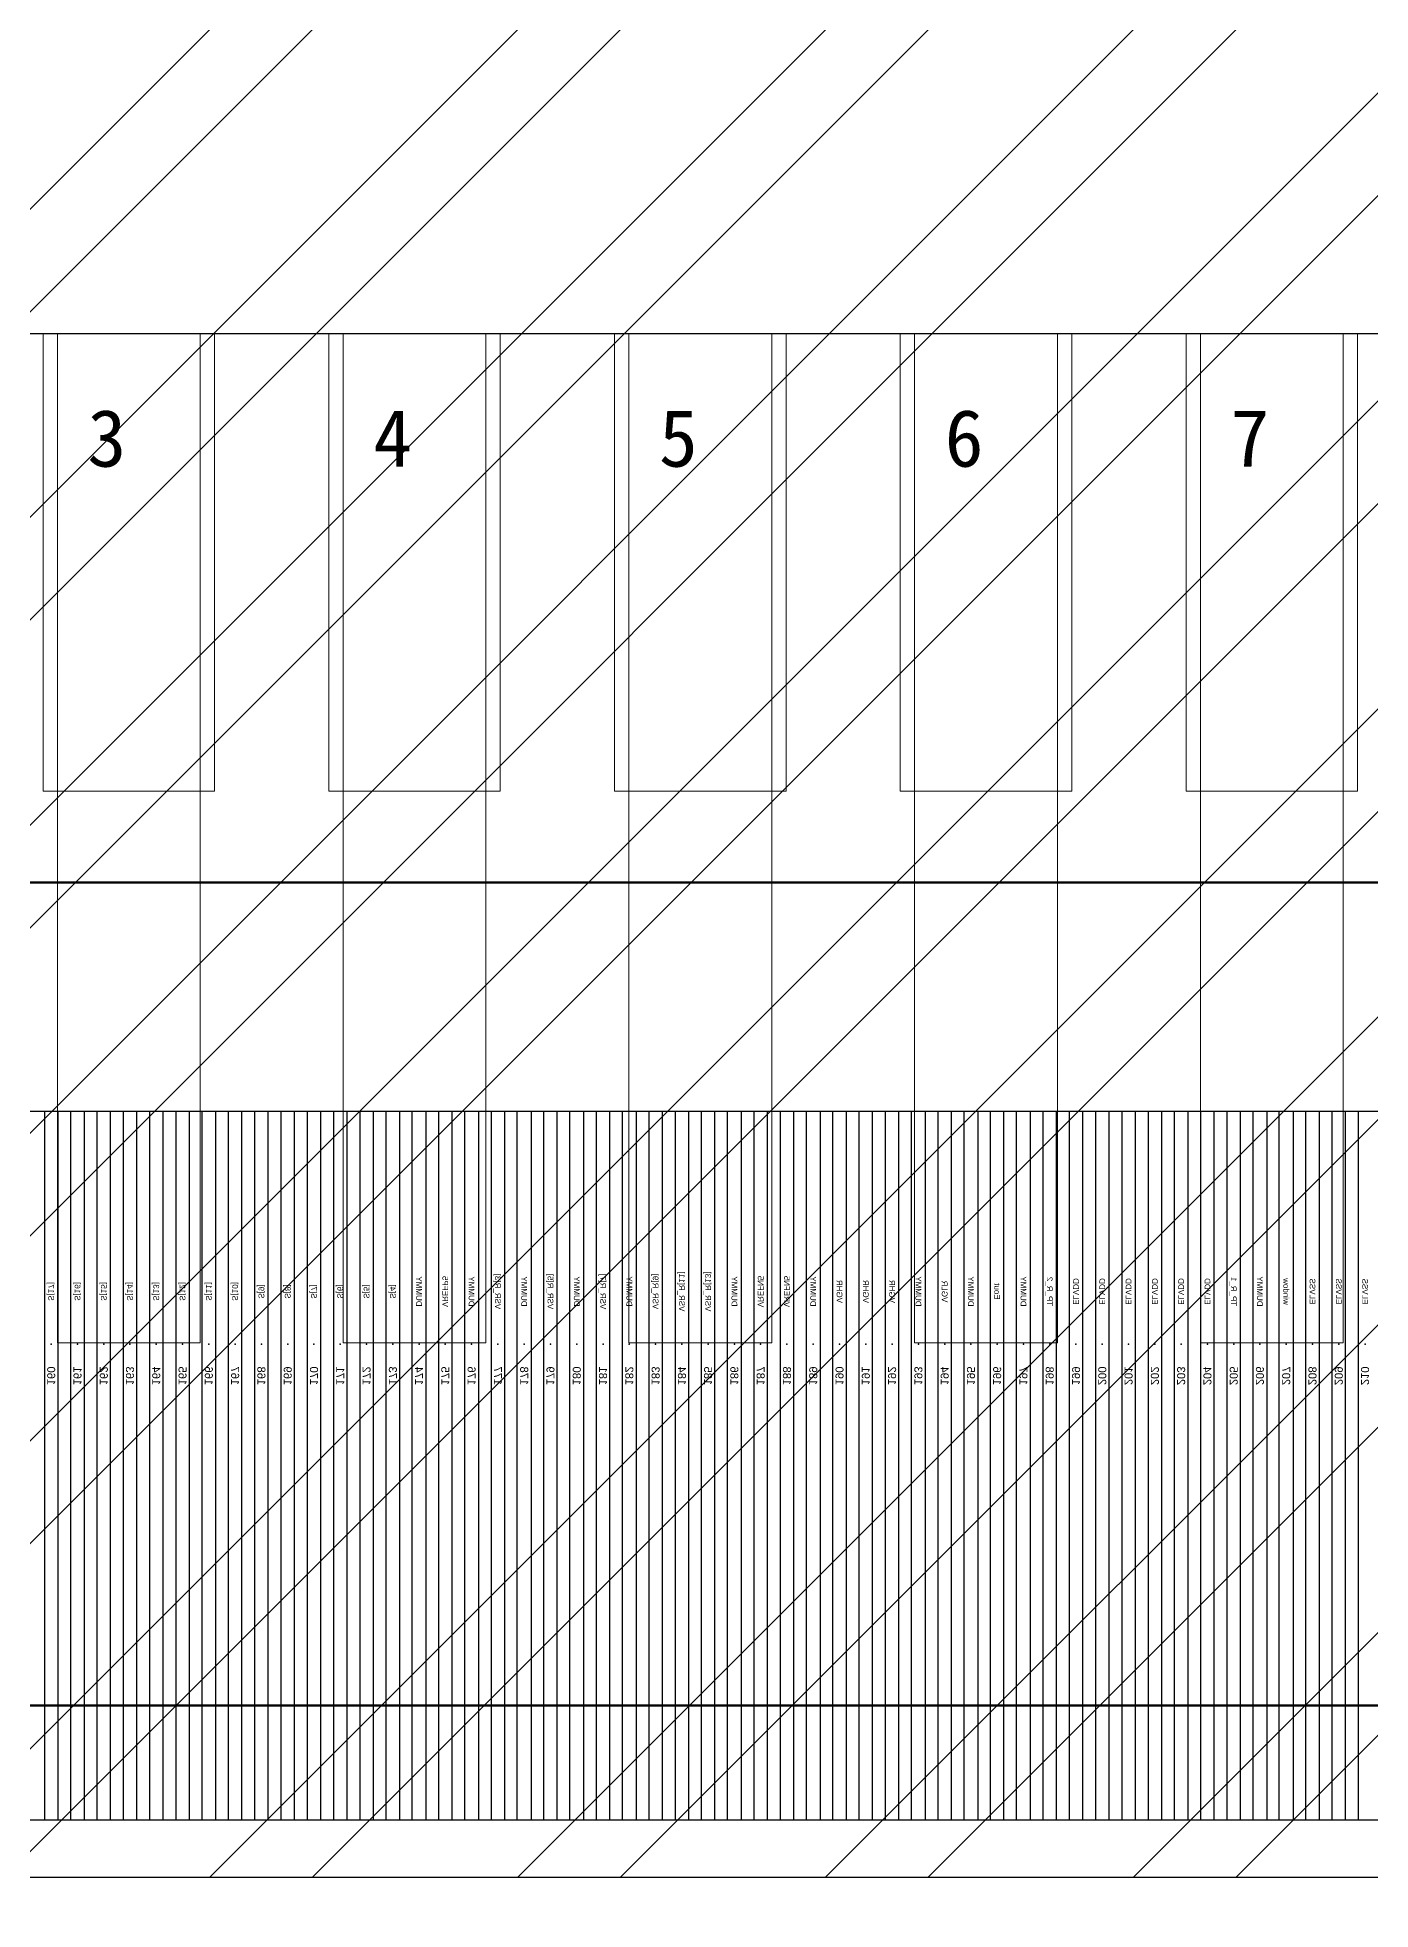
# Model space of a CAD drawing. Header units: millimetres. Extents: x 511 to 867, y 19 to 249.
# Drawn here: x 601.539 to 602.706, y 118.437 to 120.075 of the extents above; entities that cross this region are included whole.
import ezdxf
from ezdxf.enums import TextEntityAlignment as Align

# ---------------------------------------------------------------- set-up
doc = ezdxf.new("R2010")
doc.units = ezdxf.units.MM
for name, color, linetype in [('01 Copper', 3, 'Continuous'), ('03 Solder Resist', 6, 'Continuous'), ('04 Cutline', 4, 'Continuous'), ('10 Lead no', 1, 'Continuous'), ('11 Lead name', 2, 'Continuous'), ('DEF_LEADPOINT', 7, 'Continuous'), ('Layout.drawing', 5, 'Continuous'), ('标注', 3, 'Continuous')]:
    doc.layers.add(name, color=color, linetype=linetype)
doc.layers.add('TP_FPC', color=4, linetype='Continuous', lineweight=0)
doc.styles.add('MBC_Arial_Font', font='arial.ttf')
doc.styles.get("Standard").update_dxf_attribs({"font": ''})
doc.styles.get('Standard').set_extended_font_data('SimSun')

# ---------------------------------------------------------------- blocks, each defined once
blk = doc.blocks.new('1238569124')
at = {"layer": 'TP_FPC', "color": 7}
for points in [[(415.2025, 178.6877), (415.3525, 178.6877), (415.3525, 179.0877), (415.2025, 179.0877)], [(415.4525, 178.6877), (415.6025, 178.6877), (415.6025, 179.0877), (415.4525, 179.0877)], [(415.7025, 178.6877), (415.8525, 178.6877), (415.8525, 179.0877), (415.7025, 179.0877)], [(415.9525, 178.6877), (416.1025, 178.6877), (416.1025, 179.0877), (415.9525, 179.0877)], [(416.2025, 178.6877), (416.3525, 178.6877), (416.3525, 179.0877), (416.2025, 179.0877)]]:
    blk.add_lwpolyline(points, close=True, dxfattribs=at)
at = {"layer": 'TP_FPC', "color": 2}
for points in [[(415.34, 178.2051), (415.215, 178.2051), (415.215, 179.0877), (415.34, 179.0877)], [(415.34, 178.2051), (415.215, 178.2051), (415.215, 179.0877), (415.34, 179.0877)], [(415.59, 178.2051), (415.465, 178.2051), (415.465, 179.0877), (415.59, 179.0877)], [(415.59, 178.2051), (415.465, 178.2051), (415.465, 179.0877), (415.59, 179.0877)], [(415.84, 178.2051), (415.715, 178.2051), (415.715, 179.0877), (415.84, 179.0877)], [(415.84, 178.2051), (415.715, 178.2051), (415.715, 179.0877), (415.84, 179.0877)], [(416.09, 178.2051), (415.965, 178.2051), (415.965, 179.0877), (416.09, 179.0877)], [(416.09, 178.2051), (415.965, 178.2051), (415.965, 179.0877), (416.09, 179.0877)], [(416.34, 178.2051), (416.215, 178.2051), (416.215, 179.0877), (416.34, 179.0877)], [(416.34, 178.2051), (416.215, 178.2051), (416.215, 179.0877), (416.34, 179.0877)]]:
    blk.add_lwpolyline(points, close=True, dxfattribs=at)
at = {"layer": '标注'}
for s, p in [('3', (415.2413, 178.9966)), ('4', (415.4913, 178.9966)), ('5', (415.7413, 178.9966)), ('6', (415.9913, 178.9966)), ('7', (416.2413, 178.9966))]:
    blk.add_text(s, height=0.05, dxfattribs=at).set_placement(p, align=Align.MIDDLE_LEFT)
blk = doc.blocks.new('*U49', base_point=(-5.5636, 5.6843))
at = {"color": 1}
blk.add_point((-5.5636, 5.6843), dxfattribs=at)
at = {"layer": 'DEF_LEADPOINT', "color": 1, "style": 'MBC_Arial_Font', "flags": 1}
for tag, p in [('LEAD_NO', (-5.5636, 5.6882)), ('NAME', (-5.5636, 5.6849)), ('LOCATION', (-5.5636, 5.681)), ('LEADTYPE', (-5.5636, 5.6777)), ('NOTE1', (-5.5636, 5.6744)), ('NOTE2', (-5.5636, 5.6711))]:
    blk.add_attdef(tag, p, '', height=0.00221, dxfattribs=at)
blk = doc.blocks.new('*U50', base_point=(-5.5406, 5.6843))
at = {"color": 1}
blk.add_point((-5.5406, 5.6843), dxfattribs=at)
at = {"layer": 'DEF_LEADPOINT', "color": 1, "style": 'MBC_Arial_Font', "flags": 1}
for tag, p in [('LEAD_NO', (-5.5406, 5.6882)), ('NAME', (-5.5406, 5.6849)), ('LOCATION', (-5.5406, 5.681)), ('LEADTYPE', (-5.5406, 5.6777)), ('NOTE1', (-5.5406, 5.6744)), ('NOTE2', (-5.5406, 5.6711))]:
    blk.add_attdef(tag, p, '', height=0.00221, dxfattribs=at)
blk = doc.blocks.new('*U51', base_point=(-5.5176, 5.6843))
at = {"color": 1}
blk.add_point((-5.5176, 5.6843), dxfattribs=at)
at = {"layer": 'DEF_LEADPOINT', "color": 1, "style": 'MBC_Arial_Font', "flags": 1}
for tag, p in [('LEAD_NO', (-5.5176, 5.6882)), ('NAME', (-5.5176, 5.6849)), ('LOCATION', (-5.5176, 5.681)), ('LEADTYPE', (-5.5176, 5.6777)), ('NOTE1', (-5.5176, 5.6744)), ('NOTE2', (-5.5176, 5.6711))]:
    blk.add_attdef(tag, p, '', height=0.00221, dxfattribs=at)
blk = doc.blocks.new('*U52', base_point=(-5.4946, 5.6843))
at = {"color": 1}
blk.add_point((-5.4946, 5.6843), dxfattribs=at)
at = {"layer": 'DEF_LEADPOINT', "color": 1, "style": 'MBC_Arial_Font', "flags": 1}
for tag, p in [('LEAD_NO', (-5.4946, 5.6882)), ('NAME', (-5.4946, 5.6849)), ('LOCATION', (-5.4946, 5.681)), ('LEADTYPE', (-5.4946, 5.6777)), ('NOTE1', (-5.4946, 5.6744)), ('NOTE2', (-5.4946, 5.6711))]:
    blk.add_attdef(tag, p, '', height=0.00221, dxfattribs=at)
blk = doc.blocks.new('*U53', base_point=(-5.4716, 5.6843))
at = {"color": 1}
blk.add_point((-5.4716, 5.6843), dxfattribs=at)
at = {"layer": 'DEF_LEADPOINT', "color": 1, "style": 'MBC_Arial_Font', "flags": 1}
for tag, p in [('LEAD_NO', (-5.4716, 5.6882)), ('NAME', (-5.4716, 5.6849)), ('LOCATION', (-5.4716, 5.681)), ('LEADTYPE', (-5.4716, 5.6777)), ('NOTE1', (-5.4716, 5.6744)), ('NOTE2', (-5.4716, 5.6711))]:
    blk.add_attdef(tag, p, '', height=0.00221, dxfattribs=at)
blk = doc.blocks.new('*U54', base_point=(-5.4486, 5.6843))
at = {"color": 1}
blk.add_point((-5.4486, 5.6843), dxfattribs=at)
at = {"layer": 'DEF_LEADPOINT', "color": 1, "style": 'MBC_Arial_Font', "flags": 1}
for tag, p in [('LEAD_NO', (-5.4486, 5.6882)), ('NAME', (-5.4486, 5.6849)), ('LOCATION', (-5.4486, 5.681)), ('LEADTYPE', (-5.4486, 5.6777)), ('NOTE1', (-5.4486, 5.6744)), ('NOTE2', (-5.4486, 5.6711))]:
    blk.add_attdef(tag, p, '', height=0.00221, dxfattribs=at)
blk = doc.blocks.new('*U55', base_point=(-5.4256, 5.6843))
at = {"color": 1}
blk.add_point((-5.4256, 5.6843), dxfattribs=at)
at = {"layer": 'DEF_LEADPOINT', "color": 1, "style": 'MBC_Arial_Font', "flags": 1}
for tag, p in [('LEAD_NO', (-5.4256, 5.6882)), ('NAME', (-5.4256, 5.6849)), ('LOCATION', (-5.4256, 5.681)), ('LEADTYPE', (-5.4256, 5.6777)), ('NOTE1', (-5.4256, 5.6744)), ('NOTE2', (-5.4256, 5.6711))]:
    blk.add_attdef(tag, p, '', height=0.00221, dxfattribs=at)
blk = doc.blocks.new('*U56', base_point=(-5.4026, 5.6843))
at = {"color": 1}
blk.add_point((-5.4026, 5.6843), dxfattribs=at)
at = {"layer": 'DEF_LEADPOINT', "color": 1, "style": 'MBC_Arial_Font', "flags": 1}
for tag, p in [('LEAD_NO', (-5.4026, 5.6882)), ('NAME', (-5.4026, 5.6849)), ('LOCATION', (-5.4026, 5.681)), ('LEADTYPE', (-5.4026, 5.6777)), ('NOTE1', (-5.4026, 5.6744)), ('NOTE2', (-5.4026, 5.6711))]:
    blk.add_attdef(tag, p, '', height=0.00221, dxfattribs=at)
blk = doc.blocks.new('*U57', base_point=(-5.3796, 5.6843))
at = {"color": 1}
blk.add_point((-5.3796, 5.6843), dxfattribs=at)
at = {"layer": 'DEF_LEADPOINT', "color": 1, "style": 'MBC_Arial_Font', "flags": 1}
for tag, p in [('LEAD_NO', (-5.3796, 5.6882)), ('NAME', (-5.3796, 5.6849)), ('LOCATION', (-5.3796, 5.681)), ('LEADTYPE', (-5.3796, 5.6777)), ('NOTE1', (-5.3796, 5.6744)), ('NOTE2', (-5.3796, 5.6711))]:
    blk.add_attdef(tag, p, '', height=0.00221, dxfattribs=at)
blk = doc.blocks.new('*U58', base_point=(-5.3566, 5.6843))
at = {"color": 1}
blk.add_point((-5.3566, 5.6843), dxfattribs=at)
at = {"layer": 'DEF_LEADPOINT', "color": 1, "style": 'MBC_Arial_Font', "flags": 1}
for tag, p in [('LEAD_NO', (-5.3566, 5.6882)), ('NAME', (-5.3566, 5.6849)), ('LOCATION', (-5.3566, 5.681)), ('LEADTYPE', (-5.3566, 5.6777)), ('NOTE1', (-5.3566, 5.6744)), ('NOTE2', (-5.3566, 5.6711))]:
    blk.add_attdef(tag, p, '', height=0.00221, dxfattribs=at)
blk = doc.blocks.new('*U59', base_point=(-5.3336, 5.6843))
at = {"color": 1}
blk.add_point((-5.3336, 5.6843), dxfattribs=at)
at = {"layer": 'DEF_LEADPOINT', "color": 1, "style": 'MBC_Arial_Font', "flags": 1}
for tag, p in [('LEAD_NO', (-5.3336, 5.6882)), ('NAME', (-5.3336, 5.6849)), ('LOCATION', (-5.3336, 5.681)), ('LEADTYPE', (-5.3336, 5.6777)), ('NOTE1', (-5.3336, 5.6744)), ('NOTE2', (-5.3336, 5.6711))]:
    blk.add_attdef(tag, p, '', height=0.00221, dxfattribs=at)
blk = doc.blocks.new('*U60', base_point=(-5.3107, 5.6843))
at = {"color": 1}
blk.add_point((-5.3107, 5.6843), dxfattribs=at)
at = {"layer": 'DEF_LEADPOINT', "color": 1, "style": 'MBC_Arial_Font', "flags": 1}
for tag, p in [('LEAD_NO', (-5.3107, 5.6882)), ('NAME', (-5.3107, 5.6849)), ('LOCATION', (-5.3107, 5.681)), ('LEADTYPE', (-5.3107, 5.6777)), ('NOTE1', (-5.3107, 5.6744)), ('NOTE2', (-5.3107, 5.6711))]:
    blk.add_attdef(tag, p, '', height=0.00221, dxfattribs=at)
blk = doc.blocks.new('*U61', base_point=(-5.2877, 5.6843))
at = {"color": 1}
blk.add_point((-5.2877, 5.6843), dxfattribs=at)
at = {"layer": 'DEF_LEADPOINT', "color": 1, "style": 'MBC_Arial_Font', "flags": 1}
for tag, p in [('LEAD_NO', (-5.2877, 5.6882)), ('NAME', (-5.2877, 5.6849)), ('LOCATION', (-5.2877, 5.681)), ('LEADTYPE', (-5.2877, 5.6777)), ('NOTE1', (-5.2877, 5.6744)), ('NOTE2', (-5.2877, 5.6711))]:
    blk.add_attdef(tag, p, '', height=0.00221, dxfattribs=at)
blk = doc.blocks.new('*U62', base_point=(-5.2647, 5.6843))
at = {"color": 1}
blk.add_point((-5.2647, 5.6843), dxfattribs=at)
at = {"layer": 'DEF_LEADPOINT', "color": 1, "style": 'MBC_Arial_Font', "flags": 1}
for tag, p in [('LEAD_NO', (-5.2647, 5.6882)), ('NAME', (-5.2647, 5.6849)), ('LOCATION', (-5.2647, 5.681)), ('LEADTYPE', (-5.2647, 5.6777)), ('NOTE1', (-5.2647, 5.6744)), ('NOTE2', (-5.2647, 5.6711))]:
    blk.add_attdef(tag, p, '', height=0.00221, dxfattribs=at)
blk = doc.blocks.new('*U63', base_point=(-5.2417, 5.6843))
at = {"color": 1}
blk.add_point((-5.2417, 5.6843), dxfattribs=at)
at = {"layer": 'DEF_LEADPOINT', "color": 1, "style": 'MBC_Arial_Font', "flags": 1}
for tag, p in [('LEAD_NO', (-5.2417, 5.6882)), ('NAME', (-5.2417, 5.6849)), ('LOCATION', (-5.2417, 5.681)), ('LEADTYPE', (-5.2417, 5.6777)), ('NOTE1', (-5.2417, 5.6744)), ('NOTE2', (-5.2417, 5.6711))]:
    blk.add_attdef(tag, p, '', height=0.00221, dxfattribs=at)
blk = doc.blocks.new('*U64', base_point=(-5.2187, 5.6843))
at = {"color": 1}
blk.add_point((-5.2187, 5.6843), dxfattribs=at)
at = {"layer": 'DEF_LEADPOINT', "color": 1, "style": 'MBC_Arial_Font', "flags": 1}
for tag, p in [('LEAD_NO', (-5.2187, 5.6882)), ('NAME', (-5.2187, 5.6849)), ('LOCATION', (-5.2187, 5.681)), ('LEADTYPE', (-5.2187, 5.6777)), ('NOTE1', (-5.2187, 5.6744)), ('NOTE2', (-5.2187, 5.6711))]:
    blk.add_attdef(tag, p, '', height=0.00221, dxfattribs=at)
blk = doc.blocks.new('*U65', base_point=(-5.1957, 5.6843))
at = {"color": 1}
blk.add_point((-5.1957, 5.6843), dxfattribs=at)
at = {"layer": 'DEF_LEADPOINT', "color": 1, "style": 'MBC_Arial_Font', "flags": 1}
for tag, p in [('LEAD_NO', (-5.1957, 5.6882)), ('NAME', (-5.1957, 5.6849)), ('LOCATION', (-5.1957, 5.681)), ('LEADTYPE', (-5.1957, 5.6777)), ('NOTE1', (-5.1957, 5.6744)), ('NOTE2', (-5.1957, 5.6711))]:
    blk.add_attdef(tag, p, '', height=0.00221, dxfattribs=at)
blk = doc.blocks.new('*U66', base_point=(-5.1727, 5.6843))
at = {"color": 1}
blk.add_point((-5.1727, 5.6843), dxfattribs=at)
at = {"layer": 'DEF_LEADPOINT', "color": 1, "style": 'MBC_Arial_Font', "flags": 1}
for tag, p in [('LEAD_NO', (-5.1727, 5.6882)), ('NAME', (-5.1727, 5.6849)), ('LOCATION', (-5.1727, 5.681)), ('LEADTYPE', (-5.1727, 5.6777)), ('NOTE1', (-5.1727, 5.6744)), ('NOTE2', (-5.1727, 5.6711))]:
    blk.add_attdef(tag, p, '', height=0.00221, dxfattribs=at)
blk = doc.blocks.new('*U67', base_point=(-5.1497, 5.6843))
at = {"color": 1}
blk.add_point((-5.1497, 5.6843), dxfattribs=at)
at = {"layer": 'DEF_LEADPOINT', "color": 1, "style": 'MBC_Arial_Font', "flags": 1}
for tag, p in [('LEAD_NO', (-5.1497, 5.6882)), ('NAME', (-5.1497, 5.6849)), ('LOCATION', (-5.1497, 5.681)), ('LEADTYPE', (-5.1497, 5.6777)), ('NOTE1', (-5.1497, 5.6744)), ('NOTE2', (-5.1497, 5.6711))]:
    blk.add_attdef(tag, p, '', height=0.00221, dxfattribs=at)
blk = doc.blocks.new('*U68', base_point=(-5.1267, 5.6843))
at = {"color": 1}
blk.add_point((-5.1267, 5.6843), dxfattribs=at)
at = {"layer": 'DEF_LEADPOINT', "color": 1, "style": 'MBC_Arial_Font', "flags": 1}
for tag, p in [('LEAD_NO', (-5.1267, 5.6882)), ('NAME', (-5.1267, 5.6849)), ('LOCATION', (-5.1267, 5.681)), ('LEADTYPE', (-5.1267, 5.6777)), ('NOTE1', (-5.1267, 5.6744)), ('NOTE2', (-5.1267, 5.6711))]:
    blk.add_attdef(tag, p, '', height=0.00221, dxfattribs=at)
blk = doc.blocks.new('*U69', base_point=(-5.1037, 5.6843))
at = {"color": 1}
blk.add_point((-5.1037, 5.6843), dxfattribs=at)
at = {"layer": 'DEF_LEADPOINT', "color": 1, "style": 'MBC_Arial_Font', "flags": 1}
for tag, p in [('LEAD_NO', (-5.1037, 5.6882)), ('NAME', (-5.1037, 5.6849)), ('LOCATION', (-5.1037, 5.681)), ('LEADTYPE', (-5.1037, 5.6777)), ('NOTE1', (-5.1037, 5.6744)), ('NOTE2', (-5.1037, 5.6711))]:
    blk.add_attdef(tag, p, '', height=0.00221, dxfattribs=at)
blk = doc.blocks.new('*U70', base_point=(-5.0808, 5.6843))
at = {"color": 1}
blk.add_point((-5.0808, 5.6843), dxfattribs=at)
at = {"layer": 'DEF_LEADPOINT', "color": 1, "style": 'MBC_Arial_Font', "flags": 1}
for tag, p in [('LEAD_NO', (-5.0808, 5.6882)), ('NAME', (-5.0808, 5.6849)), ('LOCATION', (-5.0808, 5.681)), ('LEADTYPE', (-5.0808, 5.6777)), ('NOTE1', (-5.0808, 5.6744)), ('NOTE2', (-5.0808, 5.6711))]:
    blk.add_attdef(tag, p, '', height=0.00221, dxfattribs=at)
blk = doc.blocks.new('*U71', base_point=(-5.0578, 5.6843))
at = {"color": 1}
blk.add_point((-5.0578, 5.6843), dxfattribs=at)
at = {"layer": 'DEF_LEADPOINT', "color": 1, "style": 'MBC_Arial_Font', "flags": 1}
for tag, p in [('LEAD_NO', (-5.0578, 5.6882)), ('NAME', (-5.0578, 5.6849)), ('LOCATION', (-5.0578, 5.681)), ('LEADTYPE', (-5.0578, 5.6777)), ('NOTE1', (-5.0578, 5.6744)), ('NOTE2', (-5.0578, 5.6711))]:
    blk.add_attdef(tag, p, '', height=0.00221, dxfattribs=at)
blk = doc.blocks.new('*U72', base_point=(-5.0348, 5.6843))
at = {"color": 1}
blk.add_point((-5.0348, 5.6843), dxfattribs=at)
at = {"layer": 'DEF_LEADPOINT', "color": 1, "style": 'MBC_Arial_Font', "flags": 1}
for tag, p in [('LEAD_NO', (-5.0348, 5.6882)), ('NAME', (-5.0348, 5.6849)), ('LOCATION', (-5.0348, 5.681)), ('LEADTYPE', (-5.0348, 5.6777)), ('NOTE1', (-5.0348, 5.6744)), ('NOTE2', (-5.0348, 5.6711))]:
    blk.add_attdef(tag, p, '', height=0.00221, dxfattribs=at)
blk = doc.blocks.new('*U73', base_point=(-5.0118, 5.6843))
at = {"color": 1}
blk.add_point((-5.0118, 5.6843), dxfattribs=at)
at = {"layer": 'DEF_LEADPOINT', "color": 1, "style": 'MBC_Arial_Font', "flags": 1}
for tag, p in [('LEAD_NO', (-5.0118, 5.6882)), ('NAME', (-5.0118, 5.6849)), ('LOCATION', (-5.0118, 5.681)), ('LEADTYPE', (-5.0118, 5.6777)), ('NOTE1', (-5.0118, 5.6744)), ('NOTE2', (-5.0118, 5.6711))]:
    blk.add_attdef(tag, p, '', height=0.00221, dxfattribs=at)
blk = doc.blocks.new('*U74', base_point=(-4.9888, 5.6843))
at = {"color": 1}
blk.add_point((-4.9888, 5.6843), dxfattribs=at)
at = {"layer": 'DEF_LEADPOINT', "color": 1, "style": 'MBC_Arial_Font', "flags": 1}
for tag, p in [('LEAD_NO', (-4.9888, 5.6882)), ('NAME', (-4.9888, 5.6849)), ('LOCATION', (-4.9888, 5.681)), ('LEADTYPE', (-4.9888, 5.6777)), ('NOTE1', (-4.9888, 5.6744)), ('NOTE2', (-4.9888, 5.6711))]:
    blk.add_attdef(tag, p, '', height=0.00221, dxfattribs=at)
blk = doc.blocks.new('*U75', base_point=(-4.9658, 5.6843))
at = {"color": 1}
blk.add_point((-4.9658, 5.6843), dxfattribs=at)
at = {"layer": 'DEF_LEADPOINT', "color": 1, "style": 'MBC_Arial_Font', "flags": 1}
for tag, p in [('LEAD_NO', (-4.9658, 5.6882)), ('NAME', (-4.9658, 5.6849)), ('LOCATION', (-4.9658, 5.681)), ('LEADTYPE', (-4.9658, 5.6777)), ('NOTE1', (-4.9658, 5.6744)), ('NOTE2', (-4.9658, 5.6711))]:
    blk.add_attdef(tag, p, '', height=0.00221, dxfattribs=at)
blk = doc.blocks.new('*U76', base_point=(-4.9428, 5.6843))
at = {"color": 1}
blk.add_point((-4.9428, 5.6843), dxfattribs=at)
at = {"layer": 'DEF_LEADPOINT', "color": 1, "style": 'MBC_Arial_Font', "flags": 1}
for tag, p in [('LEAD_NO', (-4.9428, 5.6882)), ('NAME', (-4.9428, 5.6849)), ('LOCATION', (-4.9428, 5.681)), ('LEADTYPE', (-4.9428, 5.6777)), ('NOTE1', (-4.9428, 5.6744)), ('NOTE2', (-4.9428, 5.6711))]:
    blk.add_attdef(tag, p, '', height=0.00221, dxfattribs=at)
blk = doc.blocks.new('*U77', base_point=(-4.9198, 5.6843))
at = {"color": 1}
blk.add_point((-4.9198, 5.6843), dxfattribs=at)
at = {"layer": 'DEF_LEADPOINT', "color": 1, "style": 'MBC_Arial_Font', "flags": 1}
for tag, p in [('LEAD_NO', (-4.9198, 5.6882)), ('NAME', (-4.9198, 5.6849)), ('LOCATION', (-4.9198, 5.681)), ('LEADTYPE', (-4.9198, 5.6777)), ('NOTE1', (-4.9198, 5.6744)), ('NOTE2', (-4.9198, 5.6711))]:
    blk.add_attdef(tag, p, '', height=0.00221, dxfattribs=at)
blk = doc.blocks.new('*U78', base_point=(-4.8968, 5.6843))
at = {"color": 1}
blk.add_point((-4.8968, 5.6843), dxfattribs=at)
at = {"layer": 'DEF_LEADPOINT', "color": 1, "style": 'MBC_Arial_Font', "flags": 1}
for tag, p in [('LEAD_NO', (-4.8968, 5.6882)), ('NAME', (-4.8968, 5.6849)), ('LOCATION', (-4.8968, 5.681)), ('LEADTYPE', (-4.8968, 5.6777)), ('NOTE1', (-4.8968, 5.6744)), ('NOTE2', (-4.8968, 5.6711))]:
    blk.add_attdef(tag, p, '', height=0.00221, dxfattribs=at)
blk = doc.blocks.new('*U79', base_point=(-4.8738, 5.6843))
at = {"color": 1}
blk.add_point((-4.8738, 5.6843), dxfattribs=at)
at = {"layer": 'DEF_LEADPOINT', "color": 1, "style": 'MBC_Arial_Font', "flags": 1}
for tag, p in [('LEAD_NO', (-4.8738, 5.6882)), ('NAME', (-4.8738, 5.6849)), ('LOCATION', (-4.8738, 5.681)), ('LEADTYPE', (-4.8738, 5.6777)), ('NOTE1', (-4.8738, 5.6744)), ('NOTE2', (-4.8738, 5.6711))]:
    blk.add_attdef(tag, p, '', height=0.00221, dxfattribs=at)
blk = doc.blocks.new('*U80', base_point=(-4.8508, 5.6843))
at = {"color": 1}
blk.add_point((-4.8508, 5.6843), dxfattribs=at)
at = {"layer": 'DEF_LEADPOINT', "color": 1, "style": 'MBC_Arial_Font', "flags": 1}
for tag, p in [('LEAD_NO', (-4.8508, 5.6882)), ('NAME', (-4.8508, 5.6849)), ('LOCATION', (-4.8508, 5.681)), ('LEADTYPE', (-4.8508, 5.6777)), ('NOTE1', (-4.8508, 5.6744)), ('NOTE2', (-4.8508, 5.6711))]:
    blk.add_attdef(tag, p, '', height=0.00221, dxfattribs=at)
blk = doc.blocks.new('*U81', base_point=(-4.8279, 5.6843))
at = {"color": 1}
blk.add_point((-4.8279, 5.6843), dxfattribs=at)
at = {"layer": 'DEF_LEADPOINT', "color": 1, "style": 'MBC_Arial_Font', "flags": 1}
for tag, p in [('LEAD_NO', (-4.8279, 5.6882)), ('NAME', (-4.8279, 5.6849)), ('LOCATION', (-4.8279, 5.681)), ('LEADTYPE', (-4.8279, 5.6777)), ('NOTE1', (-4.8279, 5.6744)), ('NOTE2', (-4.8279, 5.6711))]:
    blk.add_attdef(tag, p, '', height=0.00221, dxfattribs=at)
blk = doc.blocks.new('*U82', base_point=(-4.8049, 5.6843))
at = {"color": 1}
blk.add_point((-4.8049, 5.6843), dxfattribs=at)
at = {"layer": 'DEF_LEADPOINT', "color": 1, "style": 'MBC_Arial_Font', "flags": 1}
for tag, p in [('LEAD_NO', (-4.8049, 5.6882)), ('NAME', (-4.8049, 5.6849)), ('LOCATION', (-4.8049, 5.681)), ('LEADTYPE', (-4.8049, 5.6777)), ('NOTE1', (-4.8049, 5.6744)), ('NOTE2', (-4.8049, 5.6711))]:
    blk.add_attdef(tag, p, '', height=0.00221, dxfattribs=at)
blk = doc.blocks.new('*U83', base_point=(-4.7819, 5.6843))
at = {"color": 1}
blk.add_point((-4.7819, 5.6843), dxfattribs=at)
at = {"layer": 'DEF_LEADPOINT', "color": 1, "style": 'MBC_Arial_Font', "flags": 1}
for tag, p in [('LEAD_NO', (-4.7819, 5.6882)), ('NAME', (-4.7819, 5.6849)), ('LOCATION', (-4.7819, 5.681)), ('LEADTYPE', (-4.7819, 5.6777)), ('NOTE1', (-4.7819, 5.6744)), ('NOTE2', (-4.7819, 5.6711))]:
    blk.add_attdef(tag, p, '', height=0.00221, dxfattribs=at)
blk = doc.blocks.new('*U84', base_point=(-4.7589, 5.6843))
at = {"color": 1}
blk.add_point((-4.7589, 5.6843), dxfattribs=at)
at = {"layer": 'DEF_LEADPOINT', "color": 1, "style": 'MBC_Arial_Font', "flags": 1}
for tag, p in [('LEAD_NO', (-4.7589, 5.6882)), ('NAME', (-4.7589, 5.6849)), ('LOCATION', (-4.7589, 5.681)), ('LEADTYPE', (-4.7589, 5.6777)), ('NOTE1', (-4.7589, 5.6744)), ('NOTE2', (-4.7589, 5.6711))]:
    blk.add_attdef(tag, p, '', height=0.00221, dxfattribs=at)
blk = doc.blocks.new('*U85', base_point=(-4.7359, 5.6843))
at = {"color": 1}
blk.add_point((-4.7359, 5.6843), dxfattribs=at)
at = {"layer": 'DEF_LEADPOINT', "color": 1, "style": 'MBC_Arial_Font', "flags": 1}
for tag, p in [('LEAD_NO', (-4.7359, 5.6882)), ('NAME', (-4.7359, 5.6849)), ('LOCATION', (-4.7359, 5.681)), ('LEADTYPE', (-4.7359, 5.6777)), ('NOTE1', (-4.7359, 5.6744)), ('NOTE2', (-4.7359, 5.6711))]:
    blk.add_attdef(tag, p, '', height=0.00221, dxfattribs=at)
blk = doc.blocks.new('*U86', base_point=(-4.7129, 5.6843))
at = {"color": 1}
blk.add_point((-4.7129, 5.6843), dxfattribs=at)
at = {"layer": 'DEF_LEADPOINT', "color": 1, "style": 'MBC_Arial_Font', "flags": 1}
for tag, p in [('LEAD_NO', (-4.7129, 5.6882)), ('NAME', (-4.7129, 5.6849)), ('LOCATION', (-4.7129, 5.681)), ('LEADTYPE', (-4.7129, 5.6777)), ('NOTE1', (-4.7129, 5.6744)), ('NOTE2', (-4.7129, 5.6711))]:
    blk.add_attdef(tag, p, '', height=0.00221, dxfattribs=at)
blk = doc.blocks.new('*U87', base_point=(-4.6899, 5.6843))
at = {"color": 1}
blk.add_point((-4.6899, 5.6843), dxfattribs=at)
at = {"layer": 'DEF_LEADPOINT', "color": 1, "style": 'MBC_Arial_Font', "flags": 1}
for tag, p in [('LEAD_NO', (-4.6899, 5.6882)), ('NAME', (-4.6899, 5.6849)), ('LOCATION', (-4.6899, 5.681)), ('LEADTYPE', (-4.6899, 5.6777)), ('NOTE1', (-4.6899, 5.6744)), ('NOTE2', (-4.6899, 5.6711))]:
    blk.add_attdef(tag, p, '', height=0.00221, dxfattribs=at)
blk = doc.blocks.new('*U88', base_point=(-4.6669, 5.6843))
at = {"color": 1}
blk.add_point((-4.6669, 5.6843), dxfattribs=at)
at = {"layer": 'DEF_LEADPOINT', "color": 1, "style": 'MBC_Arial_Font', "flags": 1}
for tag, p in [('LEAD_NO', (-4.6669, 5.6882)), ('NAME', (-4.6669, 5.6849)), ('LOCATION', (-4.6669, 5.681)), ('LEADTYPE', (-4.6669, 5.6777)), ('NOTE1', (-4.6669, 5.6744)), ('NOTE2', (-4.6669, 5.6711))]:
    blk.add_attdef(tag, p, '', height=0.00221, dxfattribs=at)
blk = doc.blocks.new('*U89', base_point=(-4.6439, 5.6843))
at = {"color": 1}
blk.add_point((-4.6439, 5.6843), dxfattribs=at)
at = {"layer": 'DEF_LEADPOINT', "color": 1, "style": 'MBC_Arial_Font', "flags": 1}
for tag, p in [('LEAD_NO', (-4.6439, 5.6882)), ('NAME', (-4.6439, 5.6849)), ('LOCATION', (-4.6439, 5.681)), ('LEADTYPE', (-4.6439, 5.6777)), ('NOTE1', (-4.6439, 5.6744)), ('NOTE2', (-4.6439, 5.6711))]:
    blk.add_attdef(tag, p, '', height=0.00221, dxfattribs=at)
blk = doc.blocks.new('*U90', base_point=(-4.6209, 5.6843))
at = {"color": 1}
blk.add_point((-4.6209, 5.6843), dxfattribs=at)
at = {"layer": 'DEF_LEADPOINT', "color": 1, "style": 'MBC_Arial_Font', "flags": 1}
for tag, p in [('LEAD_NO', (-4.6209, 5.6882)), ('NAME', (-4.6209, 5.6849)), ('LOCATION', (-4.6209, 5.681)), ('LEADTYPE', (-4.6209, 5.6777)), ('NOTE1', (-4.6209, 5.6744)), ('NOTE2', (-4.6209, 5.6711))]:
    blk.add_attdef(tag, p, '', height=0.00221, dxfattribs=at)
blk = doc.blocks.new('*U91', base_point=(-4.5979, 5.6843))
at = {"color": 1}
blk.add_point((-4.5979, 5.6843), dxfattribs=at)
at = {"layer": 'DEF_LEADPOINT', "color": 1, "style": 'MBC_Arial_Font', "flags": 1}
for tag, p in [('LEAD_NO', (-4.5979, 5.6882)), ('NAME', (-4.5979, 5.6849)), ('LOCATION', (-4.5979, 5.681)), ('LEADTYPE', (-4.5979, 5.6777)), ('NOTE1', (-4.5979, 5.6744)), ('NOTE2', (-4.5979, 5.6711))]:
    blk.add_attdef(tag, p, '', height=0.00221, dxfattribs=at)
blk = doc.blocks.new('*U92', base_point=(-4.575, 5.6843))
at = {"color": 1}
blk.add_point((-4.575, 5.6843), dxfattribs=at)
at = {"layer": 'DEF_LEADPOINT', "color": 1, "style": 'MBC_Arial_Font', "flags": 1}
for tag, p in [('LEAD_NO', (-4.575, 5.6882)), ('NAME', (-4.575, 5.6849)), ('LOCATION', (-4.575, 5.681)), ('LEADTYPE', (-4.575, 5.6777)), ('NOTE1', (-4.575, 5.6744)), ('NOTE2', (-4.575, 5.6711))]:
    blk.add_attdef(tag, p, '', height=0.00221, dxfattribs=at)
blk = doc.blocks.new('*U93', base_point=(-4.552, 5.6843))
at = {"color": 1}
blk.add_point((-4.552, 5.6843), dxfattribs=at)
at = {"layer": 'DEF_LEADPOINT', "color": 1, "style": 'MBC_Arial_Font', "flags": 1}
for tag, p in [('LEAD_NO', (-4.552, 5.6882)), ('NAME', (-4.552, 5.6849)), ('LOCATION', (-4.552, 5.681)), ('LEADTYPE', (-4.552, 5.6777)), ('NOTE1', (-4.552, 5.6744)), ('NOTE2', (-4.552, 5.6711))]:
    blk.add_attdef(tag, p, '', height=0.00221, dxfattribs=at)
blk = doc.blocks.new('*U94', base_point=(-4.529, 5.6843))
at = {"color": 1}
blk.add_point((-4.529, 5.6843), dxfattribs=at)
at = {"layer": 'DEF_LEADPOINT', "color": 1, "style": 'MBC_Arial_Font', "flags": 1}
for tag, p in [('LEAD_NO', (-4.529, 5.6882)), ('NAME', (-4.529, 5.6849)), ('LOCATION', (-4.529, 5.681)), ('LEADTYPE', (-4.529, 5.6777)), ('NOTE1', (-4.529, 5.6744)), ('NOTE2', (-4.529, 5.6711))]:
    blk.add_attdef(tag, p, '', height=0.00221, dxfattribs=at)
blk = doc.blocks.new('*U95', base_point=(-4.506, 5.6843))
at = {"color": 1}
blk.add_point((-4.506, 5.6843), dxfattribs=at)
at = {"layer": 'DEF_LEADPOINT', "color": 1, "style": 'MBC_Arial_Font', "flags": 1}
for tag, p in [('LEAD_NO', (-4.506, 5.6882)), ('NAME', (-4.506, 5.6849)), ('LOCATION', (-4.506, 5.681)), ('LEADTYPE', (-4.506, 5.6777)), ('NOTE1', (-4.506, 5.6744)), ('NOTE2', (-4.506, 5.6711))]:
    blk.add_attdef(tag, p, '', height=0.00221, dxfattribs=at)
blk = doc.blocks.new('*U96', base_point=(-4.483, 5.6843))
at = {"color": 1}
blk.add_point((-4.483, 5.6843), dxfattribs=at)
at = {"layer": 'DEF_LEADPOINT', "color": 1, "style": 'MBC_Arial_Font', "flags": 1}
for tag, p in [('LEAD_NO', (-4.483, 5.6882)), ('NAME', (-4.483, 5.6849)), ('LOCATION', (-4.483, 5.681)), ('LEADTYPE', (-4.483, 5.6777)), ('NOTE1', (-4.483, 5.6744)), ('NOTE2', (-4.483, 5.6711))]:
    blk.add_attdef(tag, p, '', height=0.00221, dxfattribs=at)
blk = doc.blocks.new('*U97', base_point=(-4.46, 5.6843))
at = {"color": 1}
blk.add_point((-4.46, 5.6843), dxfattribs=at)
at = {"layer": 'DEF_LEADPOINT', "color": 1, "style": 'MBC_Arial_Font', "flags": 1}
for tag, p in [('LEAD_NO', (-4.46, 5.6882)), ('NAME', (-4.46, 5.6849)), ('LOCATION', (-4.46, 5.681)), ('LEADTYPE', (-4.46, 5.6777)), ('NOTE1', (-4.46, 5.6744)), ('NOTE2', (-4.46, 5.6711))]:
    blk.add_attdef(tag, p, '', height=0.00221, dxfattribs=at)
blk = doc.blocks.new('*U98', base_point=(-4.437, 5.6843))
at = {"color": 1}
blk.add_point((-4.437, 5.6843), dxfattribs=at)
at = {"layer": 'DEF_LEADPOINT', "color": 1, "style": 'MBC_Arial_Font', "flags": 1}
for tag, p in [('LEAD_NO', (-4.437, 5.6882)), ('NAME', (-4.437, 5.6849)), ('LOCATION', (-4.437, 5.681)), ('LEADTYPE', (-4.437, 5.6777)), ('NOTE1', (-4.437, 5.6744)), ('NOTE2', (-4.437, 5.6711))]:
    blk.add_attdef(tag, p, '', height=0.00221, dxfattribs=at)
blk = doc.blocks.new('*U99', base_point=(-4.414, 5.6843))
at = {"color": 1}
blk.add_point((-4.414, 5.6843), dxfattribs=at)
at = {"layer": 'DEF_LEADPOINT', "color": 1, "style": 'MBC_Arial_Font', "flags": 1}
for tag, p in [('LEAD_NO', (-4.414, 5.6882)), ('NAME', (-4.414, 5.6849)), ('LOCATION', (-4.414, 5.681)), ('LEADTYPE', (-4.414, 5.6777)), ('NOTE1', (-4.414, 5.6744)), ('NOTE2', (-4.414, 5.6711))]:
    blk.add_attdef(tag, p, '', height=0.00221, dxfattribs=at)
blk = doc.blocks.new('444444')
blk.add_lwpolyline([(177.8608, 271.0388, 0.309673), (178.1802, 271.505), (178.1802, 271.9392, 0.296598), (178.0612, 272.122), (176.5675, 272.7846, -0.065321), (176.4786, 272.8388), (185.1927, 272.8388, -0.065321), (185.1038, 272.7846), (183.6101, 272.122, 0.296598), (183.4912, 271.9392), (183.4912, 271.0388)], format="xyb", close=True)
at = {"layer": '01 Copper'}
for p, q in [((182.0367, 273.4588), (182.0367, 272.8388)), ((182.0487, 272.8388), (182.0487, 273.4588)), ((182.0597, 273.4588), (182.0597, 272.8388)), ((182.0717, 272.8388), (182.0717, 273.4588)), ((182.0827, 273.4588), (182.0827, 272.8388)), ((182.0947, 272.8388), (182.0947, 273.4588)), ((182.1056, 273.4588), (182.1056, 272.8388)), ((182.1176, 272.8388), (182.1176, 273.4588)), ((182.1286, 273.4588), (182.1286, 272.8388)), ((182.1406, 272.8388), (182.1406, 273.4588)), ((182.1516, 273.4588), (182.1516, 272.8388)), ((182.1636, 272.8388), (182.1636, 273.4588)), ((182.1746, 273.4588), (182.1746, 272.8388)), ((182.1866, 272.8388), (182.1866, 273.4588)), ((182.1976, 273.4588), (182.1976, 272.8388)), ((182.2096, 272.8388), (182.2096, 273.4588)), ((182.2206, 273.4588), (182.2206, 272.8388)), ((182.2326, 272.8388), (182.2326, 273.4588)), ((182.2436, 273.4588), (182.2436, 272.8388)), ((182.2556, 272.8388), (182.2556, 273.4588)), ((182.2666, 273.4588), (182.2666, 272.8388)), ((182.2786, 272.8388), (182.2786, 273.4588)), ((182.2896, 273.4588), (182.2896, 272.8388)), ((182.3016, 272.8388), (182.3016, 273.4588)), ((182.3126, 273.4588), (182.3126, 272.8388)), ((182.3246, 272.8388), (182.3246, 273.4588)), ((182.3356, 273.4588), (182.3356, 272.8388)), ((182.3476, 272.8388), (182.3476, 273.4588)), ((182.3585, 272.8388), (182.3585, 273.4588)), ((182.3705, 273.4588), (182.3705, 272.8388)), ((182.3815, 273.4588), (182.3815, 272.8388)), ((182.3935, 272.8388), (182.3935, 273.4588)), ((182.4045, 272.8388), (182.4045, 273.4588)), ((182.4165, 273.4588), (182.4165, 272.8388)), ((182.4275, 273.4588), (182.4275, 272.8388)), ((182.4395, 272.8388), (182.4395, 273.4588)), ((182.4505, 272.8388), (182.4505, 273.4588)), ((182.4625, 273.4588), (182.4625, 272.8388)), ((182.4735, 273.4588), (182.4735, 272.8388)), ((182.4855, 272.8388), (182.4855, 273.4588)), ((182.4965, 272.8388), (182.4965, 273.4588)), ((182.5085, 273.4588), (182.5085, 272.8388)), ((182.5195, 273.4588), (182.5195, 272.8388)), ((182.5315, 272.8388), (182.5315, 273.4588)), ((182.5425, 272.8388), (182.5425, 273.4588)), ((182.5545, 273.4588), (182.5545, 272.8388)), ((182.5655, 273.4588), (182.5655, 272.8388)), ((182.5775, 272.8388), (182.5775, 273.4588)), ((182.5885, 273.4588), (182.5885, 272.8388)), ((182.6005, 272.8388), (182.6005, 273.4588)), ((182.6114, 273.4588), (182.6114, 272.8388)), ((182.6234, 272.8388), (182.6234, 273.4588)), ((182.6344, 272.8388), (182.6344, 273.4588)), ((182.6464, 273.4588), (182.6464, 272.8388)), ((182.6574, 273.4588), (182.6574, 272.8388)), ((182.6924, 272.8388), (182.6924, 273.4588)), ((182.7034, 272.8388), (182.7034, 273.4588)), ((182.7154, 273.4588), (182.7154, 272.8388)), ((182.7264, 273.4588), (182.7264, 272.8388)), ((182.7844, 272.8388), (182.7844, 273.4588)), ((182.7954, 272.8388), (182.7954, 273.4588)), ((182.8074, 273.4588), (182.8074, 272.8388)), ((182.8184, 273.4588), (182.8184, 272.8388)), ((182.8304, 272.8388), (182.8304, 273.4588)), ((182.8414, 272.8388), (182.8414, 273.4588)), ((182.8534, 273.4588), (182.8534, 272.8388)), ((182.8643, 273.4588), (182.8643, 272.8388)), ((182.8763, 272.8388), (182.8763, 273.4588)), ((182.8873, 272.8388), (182.8873, 273.4588)), ((182.8993, 273.4588), (182.8993, 272.8388)), ((182.9103, 273.4588), (182.9103, 272.8388)), ((182.9223, 272.8388), (182.9223, 273.4588)), ((182.9333, 273.4588), (182.9333, 272.8388)), ((183.0603, 272.8388), (183.0603, 273.4588)), ((183.0713, 273.4588), (183.0713, 272.8388)), ((183.0833, 272.8388), (183.0833, 273.4588)), ((183.1402, 273.4588), (183.1402, 272.8388))]:
    blk.add_line(p, q, dxfattribs=at)
for points in [[(182.6694, 272.8388), (182.6694, 273.4588)], [(182.6804, 273.4588), (182.6804, 272.8388)], [(182.7384, 272.8388), (182.7384, 273.4588)], [(182.7494, 273.4588), (182.7494, 272.8388)], [(182.7614, 272.8388), (182.7614, 273.4588)], [(182.7724, 273.4588), (182.7724, 272.8388)], [(182.9453, 272.8388), (182.9453, 273.4588)], [(182.9563, 273.4588), (182.9563, 272.8388)], [(182.9683, 272.8388), (182.9683, 273.4588)], [(182.9793, 273.4588), (182.9793, 272.8388)], [(182.9913, 272.8388), (182.9913, 273.4588)], [(183.0023, 273.4588), (183.0023, 272.8388)], [(183.0143, 272.8388), (183.0143, 273.4588)], [(183.0253, 273.4588), (183.0253, 272.8388)], [(183.0373, 272.8388), (183.0373, 273.4588)], [(183.0483, 273.4588), (183.0483, 272.8388)], [(183.0942, 272.8388), (183.0942, 273.4588)], [(183.1062, 273.4588), (183.1062, 272.8388)], [(183.1172, 272.8388), (183.1172, 273.4588)], [(183.1292, 273.4588), (183.1292, 272.8388)], [(183.1522, 272.8388), (183.1522, 273.4588)], [(183.1632, 273.4588), (183.1632, 272.8388)], [(183.1752, 272.8388), (183.1752, 273.4588)], [(183.1862, 273.4588), (183.1862, 272.8388)]]:
    blk.add_lwpolyline(points, dxfattribs=at)
at = {"layer": '03 Solder Resist'}
blk.add_line((176.4786, 272.8388), (185.1927, 272.8388), dxfattribs=at)
at = {"layer": '04 Cutline'}
blk.add_lwpolyline([(178.0612, 272.122), (176.5675, 272.7846, -0.296598), (176.3297, 273.1502), (176.3297, 273.3588, -0.414214), (176.4297, 273.4588), (185.2417, 273.4588, -0.414214), (185.3417, 273.3588), (185.3417, 273.1502, -0.296598), (185.1038, 272.7846), (183.6101, 272.122, 0.296598)], format="xyb", dxfattribs=at)
at = {"layer": 'DEF_LEADPOINT', "color": 1, "xscale": -1}
for name, p in [('*U99', (182.0427, 273.255)), ('*U98', (182.0657, 273.255)), ('*U97', (182.0887, 273.255)), ('*U96', (182.1116, 273.255)), ('*U95', (182.1346, 273.255)), ('*U94', (182.1576, 273.255)), ('*U93', (182.1806, 273.255)), ('*U92', (182.2036, 273.255)), ('*U91', (182.2266, 273.255)), ('*U90', (182.2496, 273.255)), ('*U89', (182.2726, 273.255)), ('*U88', (182.2956, 273.255)), ('*U87', (182.3186, 273.255)), ('*U86', (182.3416, 273.255)), ('*U85', (182.3645, 273.255)), ('*U84', (182.3875, 273.255)), ('*U83', (182.4105, 273.255)), ('*U82', (182.4335, 273.255)), ('*U81', (182.4565, 273.255)), ('*U80', (182.4795, 273.255)), ('*U79', (182.5025, 273.255)), ('*U78', (182.5255, 273.255)), ('*U77', (182.5485, 273.255)), ('*U76', (182.5715, 273.255)), ('*U75', (182.5945, 273.255)), ('*U74', (182.6174, 273.255)), ('*U73', (182.6404, 273.255)), ('*U72', (182.6634, 273.255)), ('*U71', (182.6864, 273.255)), ('*U70', (182.7094, 273.255)), ('*U69', (182.7324, 273.255)), ('*U68', (182.7554, 273.255)), ('*U67', (182.7784, 273.255)), ('*U66', (182.8014, 273.255)), ('*U65', (182.8244, 273.255)), ('*U64', (182.8474, 273.255)), ('*U63', (182.8703, 273.255)), ('*U62', (182.8933, 273.255)), ('*U61', (182.9163, 273.255)), ('*U60', (182.9393, 273.255)), ('*U59', (182.9623, 273.255)), ('*U58', (182.9853, 273.255)), ('*U57', (183.0083, 273.255)), ('*U56', (183.0313, 273.255)), ('*U55', (183.0543, 273.255)), ('*U54', (183.0773, 273.255)), ('*U53', (183.1002, 273.255)), ('*U52', (183.1232, 273.255)), ('*U51', (183.1462, 273.255)), ('*U50', (183.1692, 273.255)), ('*U49', (183.1922, 273.255))]:
    blk.add_blockref(name, p, dxfattribs=at)
at = {"layer": '10 Lead no', "style": 'MBC_Arial_Font', "text_generation_flag": 2}
for s, p in [('160', (182.0427, 273.2273)), ('161', (182.0657, 273.2273)), ('162', (182.0887, 273.2273)), ('163', (182.1116, 273.2273)), ('164', (182.1346, 273.2273)), ('165', (182.1576, 273.2273)), ('166', (182.1806, 273.2273)), ('167', (182.2036, 273.2273)), ('168', (182.2266, 273.2273)), ('169', (182.2496, 273.2273)), ('170', (182.2726, 273.2273)), ('171', (182.2956, 273.2273)), ('172', (182.3186, 273.2273)), ('173', (182.3416, 273.2273)), ('174', (182.3645, 273.2273)), ('175', (182.3875, 273.2273)), ('176', (182.4105, 273.2273)), ('177', (182.4335, 273.2273)), ('178', (182.4565, 273.2273)), ('179', (182.4795, 273.2273)), ('180', (182.5025, 273.2273)), ('181', (182.5255, 273.2273)), ('182', (182.5485, 273.2273)), ('183', (182.5715, 273.2273)), ('184', (182.5945, 273.2273)), ('185', (182.6174, 273.2273)), ('186', (182.6404, 273.2273)), ('187', (182.6634, 273.2273)), ('188', (182.6864, 273.2273)), ('189', (182.7094, 273.2273)), ('190', (182.7324, 273.2273)), ('191', (182.7554, 273.2273)), ('192', (182.7784, 273.2273)), ('193', (182.8014, 273.2273)), ('194', (182.8244, 273.2273)), ('195', (182.8474, 273.2273)), ('196', (182.8703, 273.2273)), ('197', (182.8933, 273.2273)), ('198', (182.9163, 273.2273)), ('199', (182.9393, 273.2273)), ('200', (182.9623, 273.2273)), ('201', (182.9853, 273.2273)), ('202', (183.0083, 273.2273)), ('203', (183.0313, 273.2273)), ('204', (183.0543, 273.2273)), ('205', (183.0773, 273.2273)), ('206', (183.1002, 273.2273)), ('207', (183.1232, 273.2273)), ('208', (183.1462, 273.2273)), ('209', (183.1692, 273.2273)), ('210', (183.1922, 273.2273))]:
    blk.add_text(s, height=0.007, rotation=270, dxfattribs=at).set_placement(p, align=Align.MIDDLE_CENTER)
at = {"layer": '11 Lead name', "style": 'MBC_Arial_Font', "text_generation_flag": 2}
for s, p in [('DUMMY', (182.3645, 273.3011)), ('VREFP5', (182.3875, 273.3011)), ('DUMMY', (182.4105, 273.3011)), ('VSR_R[3]', (182.4335, 273.3011)), ('DUMMY', (182.4565, 273.3011)), ('VSR_R[5]', (182.4795, 273.3011)), ('DUMMY', (182.5025, 273.3011)), ('VSR_R[7]', (182.5255, 273.3011)), ('DUMMY', (182.5485, 273.3011)), ('VSR_R[9]', (182.5715, 273.3011)), ('VSR_R[11]', (182.5945, 273.3011)), ('VSR_R[13]', (182.6174, 273.3011)), ('DUMMY', (182.6404, 273.3011)), ('VREFN5', (182.6634, 273.3011)), ('VREFN5', (182.6864, 273.3011)), ('DUMMY', (182.7094, 273.3011)), ('DUMMY', (182.8014, 273.3011)), ('DUMMY', (182.8474, 273.3011)), ('DUMMY', (182.8933, 273.3011)), ('TP_R_2', (182.9163, 273.3011)), ('ELVDD', (182.9393, 273.3011)), ('ELVDD', (182.9623, 273.3011)), ('ELVDD', (182.9853, 273.3011)), ('ELVDD', (183.0083, 273.3011)), ('ELVDD', (183.0313, 273.3011)), ('ELVDD', (183.0543, 273.3011)), ('TP_R_1', (183.0773, 273.3011)), ('DUMMY', (183.1002, 273.3011)), ('window', (183.1232, 273.3011)), ('ELVSS', (183.1462, 273.3011)), ('ELVSS', (183.1692, 273.3011)), ('ELVSS', (183.1922, 273.3011)), ('S[17]', (182.0427, 273.3011)), ('S[16]', (182.0657, 273.3011)), ('S[15]', (182.0887, 273.3011)), ('S[14]', (182.1116, 273.3011)), ('S[13]', (182.1346, 273.3011)), ('S[12]', (182.1576, 273.3011)), ('S[11]', (182.1806, 273.3011)), ('S[10]', (182.2036, 273.3011)), ('S[9]', (182.2266, 273.3011)), ('S[8]', (182.2496, 273.3011)), ('S[7]', (182.2726, 273.3011)), ('S[6]', (182.2956, 273.3011)), ('S[5]', (182.3186, 273.3011)), ('S[4]', (182.3416, 273.3011)), ('VGHR', (182.7324, 273.3011)), ('VGHR', (182.7554, 273.3011)), ('VGHR', (182.7784, 273.3011)), ('VGLR', (182.8244, 273.3011)), ('Eout', (182.8703, 273.3011))]:
    blk.add_text(s, height=0.005, rotation=270, dxfattribs=at).set_placement(p, align=Align.MIDDLE_CENTER)

msp = doc.modelspace()

# ---------------------------------------------------------------- hatches: boundary and pattern name
at = {"true_color": 0x000000}
h = msp.add_hatch(dxfattribs=at)
h.set_pattern_fill('ANSI32', color=18, scale=0.02)
h.set_pattern_definition([(45, (513.89235, -136.09606), (-0.13470384, 0.13470384), []), (45, (513.98215, -136.09606), (-0.13470384, 0.13470384), [])])
h.paths.add_polyline_path([(613.5944, 199.1171, 0.414214), (611.7944, 200.9171), (588.8944, 200.9171, 0.414214), (587.0944, 199.1171), (587.0944, 120.2651, 0.414214), (588.8944, 118.4651), (611.7944, 118.4651, 0.414214), (613.5944, 120.2651)])
h.paths.add_polyline_path([(611.5944, 121.9651, -0.414214), (610.0944, 120.4651), (590.5944, 120.4651, -0.414214), (589.0944, 121.9651), (589.0944, 197.4171, -0.414214), (590.5944, 198.9171), (610.0944, 198.9171, -0.414214), (611.5944, 197.4171)], flags=16)

# ---------------------------------------------------------------- linework, layer by layer
at = {"color": 32}
msp.add_line((609.9644, 119.8151), (600.7743, 119.8151), dxfattribs=at)
at = {"color": 251, "true_color": 0x636466}
msp.add_lwpolyline([(588.8944, 118.4651), (611.7944, 118.4651, 0.414214), (613.5944, 120.2651), (613.5944, 199.1171, 0.414214), (611.7944, 200.9171), (588.8944, 200.9171, 0.414214), (587.0944, 199.1171), (587.0944, 120.2651, 0.414214)], format="xyb", close=True, dxfattribs=at)
at = {"layer": 'Layout.drawing', "color": 125, "linetype": 'Continuous', "lineweight": 100}
msp.add_lwpolyline([(588.4404, 118.6151), (612.2484, 118.6151), (612.2484, 199.6671), (588.4404, 199.6671)], close=True, dxfattribs=at)
msp.add_lwpolyline([(588.4404, 118.6151), (612.2484, 118.6151), (612.2484, 199.6671), (588.4404, 199.6671)], close=True, dxfattribs=at)
msp.add_lwpolyline([(588.4404, 119.3351), (612.2484, 119.3351)], dxfattribs=at)
msp.add_lwpolyline([(588.4404, 119.3351), (612.2484, 119.3351)], dxfattribs=at)

# ---------------------------------------------------------------- block references
msp.add_blockref('1238569124', (186.3418, -59.2726))
at = {"color": 2}
msp.add_blockref('444444', (419.5087, -154.3237), dxfattribs=at)

doc.saveas('drawing.dxf')
